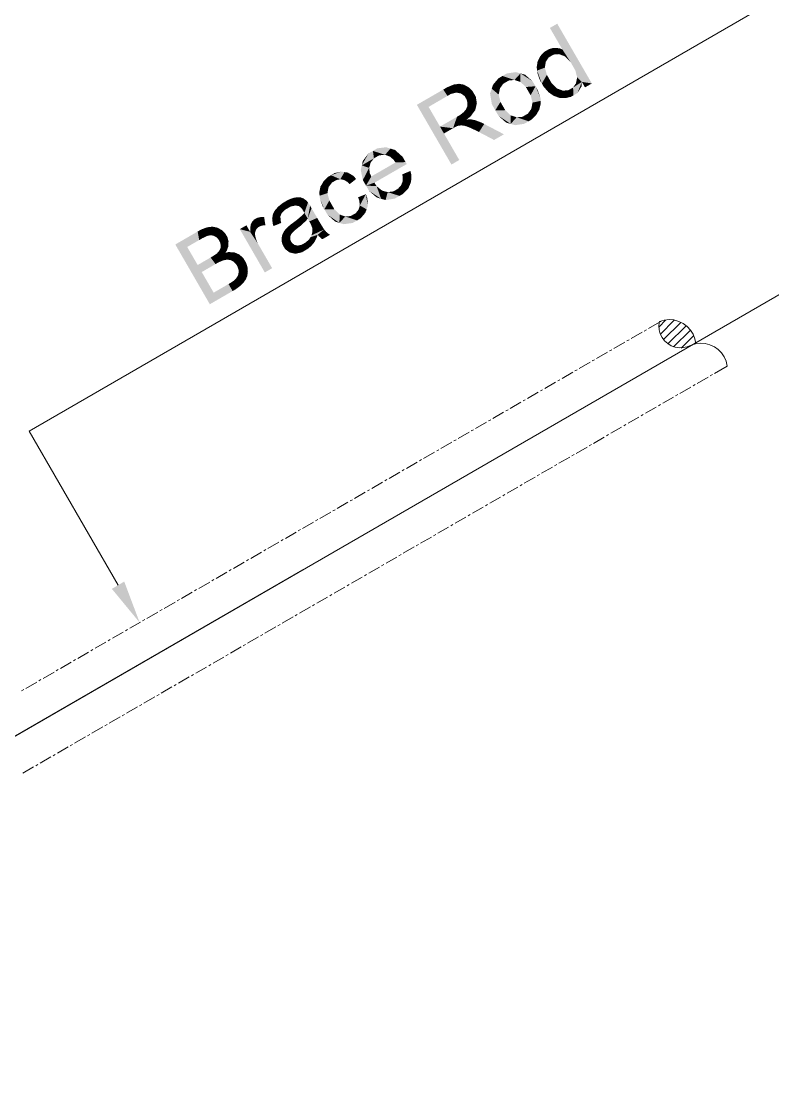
# Model space of a CAD drawing. Header units: millimetres. Extents: x 2 to 579, y 1 to 405.
# Drawn here: x 167.15 to 176.56, y 116.26 to 129.46 of the extents above; entities that cross this region are included whole.
import ezdxf

# ---------------------------------------------------------------- set-up
doc = ezdxf.new("R2010")
doc.units = ezdxf.units.MM
doc.linetypes.add('XKITLINE00', pattern=[0])
doc.layers.add('LinkedObject', color=7, linetype='Continuous', lineweight=0)

# ---------------------------------------------------------------- blocks, each defined once
blk = doc.blocks.new('*A4')
at = {"layer": 'LinkedObject'}
for color, points in [(7, [(173.86, 129.424), (173.924, 129.102), (173.768, 129.371)]), (7, [(173.86, 129.424), (174.025, 128.946), (173.924, 129.102)]), (7, [(174.025, 128.946), (173.86, 129.424), (174.293, 128.676)]), (7, [(173.805, 129.12), (173.816, 129.038), (173.756, 129.105)]), (7, [(173.83, 129.121), (173.816, 129.038), (173.805, 129.12)]), (7, [(173.83, 129.121), (173.883, 129.043), (173.816, 129.038)]), (7, [(173.855, 129.121), (173.883, 129.043), (173.83, 129.121)]), (7, [(173.902, 129.112), (173.883, 129.043), (173.855, 129.121)]), (7, [(173.924, 129.102), (173.883, 129.043), (173.902, 129.112)]), (7, [(173.717, 128.948), (173.614, 128.953), (173.631, 128.986)]), (7, [(173.648, 129.019), (173.754, 129.002), (173.631, 128.986)]), (7, [(173.631, 128.986), (173.754, 129.002), (173.717, 128.948)]), (7, [(173.698, 129.072), (173.754, 129.002), (173.648, 129.019)]), (7, [(173.731, 129.091), (173.754, 129.002), (173.698, 129.072)]), (7, [(173.756, 129.105), (173.816, 129.038), (173.731, 129.091)]), (7, [(173.731, 129.091), (173.816, 129.038), (173.784, 129.02)]), (7, [(173.754, 129.002), (173.731, 129.091), (173.784, 129.02)]), (7, [(173.883, 129.043), (173.924, 129.102), (173.92, 129.029)]), (7, [(173.92, 129.029), (173.924, 129.102), (173.956, 129.015)]), (7, [(173.924, 129.102), (174.025, 128.946), (173.956, 129.015)]), (7, [(173.614, 128.953), (173.711, 128.911), (173.603, 128.879)]), (7, [(173.603, 128.879), (173.711, 128.911), (173.608, 128.838)]), (7, [(173.608, 128.838), (173.711, 128.911), (173.705, 128.874)]), (7, [(173.705, 128.874), (173.667, 128.675), (173.608, 128.838)]), (7, [(173.711, 128.911), (173.614, 128.953), (173.717, 128.948)]), (7, [(173.73, 128.783), (173.667, 128.675), (173.705, 128.874)]), (7, [(174.025, 128.946), (174.293, 128.676), (174.057, 128.891)]), (7, [(174.057, 128.891), (174.293, 128.676), (174.086, 128.84)]), (7, [(173.175, 128.77), (173.04, 128.611), (173.125, 128.741)]), (7, [(173.185, 128.673), (173.04, 128.611), (173.175, 128.77)]), (7, [(173.125, 128.741), (173.04, 128.611), (173.057, 128.661)]), (7, [(173.343, 128.818), (173.175, 128.77), (173.231, 128.802)]), (7, [(173.4, 128.802), (173.175, 128.77), (173.343, 128.818)]), (7, [(173.325, 128.72), (173.175, 128.77), (173.4, 128.802)]), (7, [(173.175, 128.77), (173.253, 128.713), (173.219, 128.693)]), (7, [(173.253, 128.713), (173.175, 128.77), (173.325, 128.72)]), (7, [(173.185, 128.673), (173.175, 128.77), (173.219, 128.693)]), (7, [(173.325, 128.72), (173.4, 128.802), (173.363, 128.707)]), (7, [(173.4, 128.802), (173.4, 128.695), (173.363, 128.707)]), (7, [(173.55, 128.705), (173.4, 128.802), (173.457, 128.786)]), (7, [(173.588, 128.641), (173.4, 128.802), (173.55, 128.705)]), (7, [(173.467, 128.632), (173.4, 128.802), (173.588, 128.641)]), (7, [(173.4, 128.695), (173.4, 128.802), (173.467, 128.632)]), (7, [(173.608, 128.838), (173.667, 128.675), (173.614, 128.797)]), (7, [(173.614, 128.797), (173.667, 128.675), (173.643, 128.716)]), (7, [(173.667, 128.675), (173.73, 128.783), (173.761, 128.73)]), (7, [(173.791, 128.678), (173.667, 128.675), (173.761, 128.73)]), (7, [(174.086, 128.84), (174.293, 128.676), (174.109, 128.753)]), (7, [(174.168, 128.696), (174.095, 128.679), (174.102, 128.716)]), (7, [(174.109, 128.753), (174.168, 128.696), (174.102, 128.716)]), (7, [(174.109, 128.753), (174.293, 128.676), (174.168, 128.696)]), (7, [(172.486, 128.52), (172.103, 128.409), (172.434, 128.6)]), (7, [(172.598, 128.667), (172.434, 128.6), (172.566, 128.663)]), (7, [(172.598, 128.562), (172.434, 128.6), (172.598, 128.667)]), (7, [(172.566, 128.663), (172.434, 128.6), (172.484, 128.629)]), (7, [(172.434, 128.6), (172.527, 128.544), (172.486, 128.52)]), (7, [(172.527, 128.544), (172.434, 128.6), (172.598, 128.562)]), (7, [(172.63, 128.672), (172.627, 128.556), (172.598, 128.667)]), (7, [(172.598, 128.667), (172.627, 128.556), (172.598, 128.562)]), (7, [(172.627, 128.556), (172.63, 128.672), (172.656, 128.55)]), (7, [(172.722, 128.644), (172.63, 128.672), (172.692, 128.661)]), (7, [(172.656, 128.55), (172.63, 128.672), (172.722, 128.644)]), (7, [(172.722, 128.644), (172.701, 128.518), (172.656, 128.55)]), (7, [(172.752, 128.628), (172.701, 128.518), (172.722, 128.644)]), (7, [(172.8, 128.58), (172.701, 128.518), (172.752, 128.628)]), (7, [(172.818, 128.549), (172.701, 128.518), (172.8, 128.58)]), (7, [(173.04, 128.611), (173.085, 128.34), (173.019, 128.551)]), (7, [(173.143, 128.615), (173.04, 128.611), (173.185, 128.673)]), (7, [(173.04, 128.611), (173.143, 128.615), (173.135, 128.576)]), (7, [(173.127, 128.537), (173.085, 128.34), (173.04, 128.611)]), (7, [(173.127, 128.537), (173.04, 128.611), (173.135, 128.576)]), (7, [(173.467, 128.632), (173.588, 128.641), (173.496, 128.581)]), (7, [(173.588, 128.641), (173.527, 128.528), (173.496, 128.581)]), (7, [(173.527, 128.528), (173.588, 128.641), (173.55, 128.436)]), (7, [(173.55, 128.436), (173.588, 128.641), (173.652, 128.458)]), (7, [(173.65, 128.497), (173.588, 128.641), (173.618, 128.588)]), (7, [(173.652, 128.458), (173.588, 128.641), (173.65, 128.497)]), (7, [(173.667, 128.675), (173.791, 128.678), (173.691, 128.634)]), (7, [(173.691, 128.634), (173.791, 128.678), (173.748, 128.569)]), (7, [(173.748, 128.569), (173.791, 128.678), (173.781, 128.545)]), (7, [(173.781, 128.545), (173.791, 128.678), (173.858, 128.613)]), (7, [(173.858, 128.613), (173.886, 128.496), (173.781, 128.545)]), (7, [(173.895, 128.599), (173.886, 128.496), (173.858, 128.613)]), (7, [(173.886, 128.496), (173.895, 128.599), (173.923, 128.494)]), (7, [(173.923, 128.494), (173.895, 128.599), (173.931, 128.586)]), (7, [(173.931, 128.586), (174.063, 128.527), (173.923, 128.494)]), (7, [(173.998, 128.591), (174.063, 128.527), (173.931, 128.586)]), (7, [(174.063, 128.527), (173.998, 128.591), (174.028, 128.608)]), (7, [(174.058, 128.625), (174.063, 128.527), (174.028, 128.608)]), (7, [(174.058, 128.625), (174.168, 128.696), (174.063, 128.527)]), (7, [(174.095, 128.679), (174.168, 128.696), (174.058, 128.625)]), (7, [(174.063, 128.527), (174.168, 128.696), (174.113, 128.556)]), (7, [(174.113, 128.556), (174.168, 128.696), (174.165, 128.64)]), (7, [(174.168, 128.696), (174.293, 128.676), (174.207, 128.627)]), (7, [(172.25, 128.383), (172.103, 128.409), (172.486, 128.52)]), (7, [(172.701, 128.518), (172.818, 128.549), (172.716, 128.491)]), (7, [(172.818, 128.549), (172.727, 128.473), (172.716, 128.491)]), (7, [(172.727, 128.473), (172.818, 128.549), (172.736, 128.434)]), (7, [(172.736, 128.434), (172.818, 128.549), (172.844, 128.386)]), (7, [(172.854, 128.428), (172.818, 128.549), (172.841, 128.51)]), (7, [(172.844, 128.386), (172.818, 128.549), (172.854, 128.428)]), (7, [(173.019, 128.551), (173.085, 128.34), (173.042, 128.415)]), (7, [(173.149, 128.446), (173.085, 128.34), (173.127, 128.537)]), (7, [(173.652, 128.458), (173.543, 128.397), (173.55, 128.436)]), (7, [(173.653, 128.419), (173.543, 128.397), (173.652, 128.458)]), (7, [(173.781, 128.545), (173.886, 128.496), (173.815, 128.522)]), (7, [(173.923, 128.494), (174.063, 128.527), (173.961, 128.492)]), (7, [(173.961, 128.492), (174.063, 128.527), (174.031, 128.509)]), (7, [(172.393, 128.136), (172.536, 127.661), (172.103, 128.409)]), (7, [(172.103, 128.409), (172.25, 128.383), (172.393, 128.136)]), (7, [(172.688, 128.316), (172.725, 128.224), (172.639, 128.278)]), (7, [(172.703, 128.334), (172.844, 128.386), (172.688, 128.316)]), (7, [(172.834, 128.343), (172.688, 128.316), (172.844, 128.386)]), (7, [(172.775, 128.263), (172.688, 128.316), (172.834, 128.343)]), (7, [(172.725, 128.224), (172.688, 128.316), (172.775, 128.263)]), (7, [(172.718, 128.352), (172.844, 128.386), (172.703, 128.334)]), (7, [(172.844, 128.386), (172.718, 128.352), (172.734, 128.391)]), (7, [(172.735, 128.412), (172.844, 128.386), (172.734, 128.391)]), (7, [(172.736, 128.434), (172.844, 128.386), (172.735, 128.412)]), (7, [(173.085, 128.34), (173.149, 128.446), (173.179, 128.394)]), (7, [(173.209, 128.342), (173.085, 128.34), (173.179, 128.394)]), (7, [(173.209, 128.342), (173.277, 128.17), (173.085, 128.34)]), (7, [(173.085, 128.34), (173.277, 128.17), (173.125, 128.271)]), (7, [(173.277, 128.277), (173.277, 128.17), (173.209, 128.342)]), (7, [(173.614, 128.312), (173.493, 128.299), (173.535, 128.358)]), (7, [(173.543, 128.397), (173.634, 128.346), (173.535, 128.358)]), (7, [(173.535, 128.358), (173.634, 128.346), (173.614, 128.312)]), (7, [(173.634, 128.346), (173.543, 128.397), (173.653, 128.419)]), (7, [(172.557, 128.116), (172.393, 128.136), (172.605, 128.259)]), (7, [(172.557, 128.116), (172.605, 128.259), (172.576, 128.127)]), (7, [(172.576, 128.127), (172.605, 128.259), (172.605, 128.141)]), (7, [(172.655, 128.151), (172.605, 128.259), (172.639, 128.278)]), (7, [(172.605, 128.141), (172.605, 128.259), (172.614, 128.144)]), (7, [(172.614, 128.144), (172.605, 128.259), (172.627, 128.148)]), (7, [(172.627, 128.148), (172.605, 128.259), (172.655, 128.151)]), (7, [(172.655, 128.151), (172.639, 128.278), (172.671, 128.15)]), (7, [(172.639, 128.278), (172.725, 128.224), (172.671, 128.15)]), (7, [(172.671, 128.15), (172.725, 128.224), (172.686, 128.15)]), (7, [(172.725, 128.224), (172.725, 128.139), (172.686, 128.15)]), (7, [(172.751, 128.226), (172.725, 128.139), (172.725, 128.224)]), (7, [(172.725, 128.139), (172.751, 128.226), (172.75, 128.129)]), (7, [(172.75, 128.129), (172.751, 128.226), (172.774, 128.12)]), (7, [(172.807, 128.222), (172.751, 128.226), (172.791, 128.225)]), (7, [(172.774, 128.12), (172.751, 128.226), (172.807, 128.222)]), (7, [(172.807, 128.222), (172.839, 128.089), (172.774, 128.12)]), (7, [(172.84, 128.214), (172.839, 128.089), (172.807, 128.222)]), (7, [(172.909, 128.188), (172.839, 128.089), (172.84, 128.214)]), (7, [(172.839, 128.089), (172.909, 128.188), (172.881, 128.068)]), (7, [(172.881, 128.068), (172.909, 128.188), (172.946, 128.169)]), (7, [(173.125, 128.271), (173.277, 128.17), (173.22, 128.186)]), (7, [(173.277, 128.17), (173.277, 128.277), (173.315, 128.265)]), (7, [(173.352, 128.252), (173.277, 128.17), (173.315, 128.265)]), (7, [(173.352, 128.252), (173.503, 128.203), (173.277, 128.17)]), (7, [(173.277, 128.17), (173.503, 128.203), (173.333, 128.154)]), (7, [(173.333, 128.154), (173.503, 128.203), (173.446, 128.171)]), (7, [(173.424, 128.259), (173.503, 128.203), (173.352, 128.252)]), (7, [(173.503, 128.203), (173.424, 128.259), (173.459, 128.279)]), (7, [(173.493, 128.299), (173.503, 128.203), (173.459, 128.279)]), (7, [(173.594, 128.278), (173.493, 128.299), (173.614, 128.312)]), (7, [(173.538, 128.224), (173.493, 128.299), (173.594, 128.278)]), (7, [(173.503, 128.203), (173.493, 128.299), (173.538, 128.224)]), (7, [(172.393, 128.136), (172.442, 128.05), (172.536, 127.661)]), (7, [(172.442, 128.05), (172.393, 128.136), (172.557, 128.116)]), (7, [(172.881, 128.068), (172.946, 128.169), (173.069, 127.969)]), (7, [(173.069, 127.969), (172.946, 128.169), (173.193, 128.04)]), (7, [(172.536, 127.661), (172.442, 128.05), (172.634, 127.718)]), (7, [(171.553, 127.832), (171.414, 127.651), (171.497, 127.8)]), (7, [(171.566, 127.739), (171.414, 127.651), (171.553, 127.832)]), (7, [(171.497, 127.8), (171.414, 127.651), (171.428, 127.709)]), (7, [(171.718, 127.878), (171.553, 127.832), (171.607, 127.864)]), (7, [(171.773, 127.861), (171.553, 127.832), (171.718, 127.878)]), (7, [(171.705, 127.783), (171.553, 127.832), (171.773, 127.861)]), (7, [(171.553, 127.832), (171.632, 127.777), (171.597, 127.757)]), (7, [(171.632, 127.777), (171.553, 127.832), (171.705, 127.783)]), (7, [(171.566, 127.739), (171.553, 127.832), (171.597, 127.757)]), (7, [(171.705, 127.783), (171.773, 127.861), (171.742, 127.77)]), (7, [(171.773, 127.861), (171.766, 127.761), (171.742, 127.77)]), (7, [(171.766, 127.761), (171.773, 127.861), (171.813, 127.72)]), (7, [(171.924, 127.759), (171.773, 127.861), (171.829, 127.844)]), (7, [(171.813, 127.72), (171.773, 127.861), (171.924, 127.759)]), (7, [(171.525, 127.687), (171.414, 127.651), (171.566, 127.739)]), (7, [(171.516, 127.653), (171.414, 127.651), (171.525, 127.687)]), (7, [(171.965, 127.688), (171.467, 127.398), (171.962, 127.692)]), (7, [(171.533, 127.512), (171.962, 127.692), (171.467, 127.398)]), (7, [(171.972, 127.676), (171.467, 127.398), (171.965, 127.688)]), (7, [(171.976, 127.667), (171.467, 127.398), (171.972, 127.676)]), (7, [(171.572, 127.434), (171.467, 127.398), (171.976, 127.667)]), (7, [(171.836, 127.687), (171.962, 127.692), (171.533, 127.512)]), (7, [(171.813, 127.72), (171.924, 127.759), (171.836, 127.687)]), (7, [(171.962, 127.692), (171.836, 127.687), (171.924, 127.759)]), (7, [(171.028, 127.528), (171.04, 127.435), (170.993, 127.508)]), (7, [(171.157, 127.573), (171.028, 127.528), (171.072, 127.554)]), (7, [(171.198, 127.567), (171.028, 127.528), (171.157, 127.573)]), (7, [(171.145, 127.477), (171.028, 127.528), (171.198, 127.567)]), (7, [(171.028, 127.528), (171.098, 127.468), (171.075, 127.455)]), (7, [(171.098, 127.468), (171.028, 127.528), (171.145, 127.477)]), (7, [(171.04, 127.435), (171.028, 127.528), (171.075, 127.455)]), (7, [(171.145, 127.477), (171.198, 127.567), (171.169, 127.473)]), (7, [(171.198, 127.567), (171.193, 127.468), (171.169, 127.473)]), (7, [(171.193, 127.468), (171.198, 127.567), (171.24, 127.44)]), (7, [(171.311, 127.518), (171.198, 127.567), (171.239, 127.561)]), (7, [(171.343, 127.481), (171.198, 127.567), (171.311, 127.518)]), (7, [(171.24, 127.44), (171.198, 127.567), (171.343, 127.481)]), (7, [(171.414, 127.651), (171.427, 127.467), (171.401, 127.593)]), (7, [(171.414, 127.651), (171.516, 127.653), (171.506, 127.62)]), (7, [(171.506, 127.62), (171.427, 127.467), (171.414, 127.651)]), (7, [(171.515, 127.549), (171.427, 127.467), (171.506, 127.62)]), (7, [(171.427, 127.467), (171.515, 127.549), (171.533, 127.512)]), (7, [(172.022, 127.581), (171.927, 127.503), (171.92, 127.538)]), (7, [(171.923, 127.444), (172.022, 127.581), (172.031, 127.445)]), (7, [(171.927, 127.503), (172.022, 127.581), (171.923, 127.444)]), (7, [(172.031, 127.445), (172.022, 127.581), (172.035, 127.533)]), (7, [(170.998, 127.378), (170.897, 127.387), (170.918, 127.421)]), (7, [(170.938, 127.455), (171.04, 127.435), (170.918, 127.421)]), (7, [(170.918, 127.421), (171.04, 127.435), (170.998, 127.378)]), (7, [(170.993, 127.508), (171.04, 127.435), (170.938, 127.455)]), (7, [(171.24, 127.44), (171.343, 127.481), (171.262, 127.416)]), (7, [(171.533, 127.512), (171.467, 127.398), (171.427, 127.467)]), (7, [(171.6, 127.391), (171.467, 127.398), (171.572, 127.434)]), (7, [(171.467, 127.398), (171.655, 127.233), (171.505, 127.332)]), (7, [(171.6, 127.391), (171.655, 127.233), (171.467, 127.398)]), (7, [(171.665, 127.337), (171.655, 127.233), (171.6, 127.391)]), (7, [(171.867, 127.359), (172.014, 127.404), (171.886, 127.269)]), (7, [(171.903, 127.397), (172.014, 127.404), (171.867, 127.359)]), (7, [(171.886, 127.269), (172.014, 127.404), (171.933, 127.296)]), (7, [(171.913, 127.421), (172.031, 127.445), (171.903, 127.397)]), (7, [(172.014, 127.404), (171.903, 127.397), (172.031, 127.445)]), (7, [(171.923, 127.444), (172.031, 127.445), (171.913, 127.421)]), (7, [(171.933, 127.296), (172.014, 127.404), (171.997, 127.364)]), (7, [(170.897, 127.387), (170.991, 127.34), (170.882, 127.312)]), (7, [(170.882, 127.312), (170.991, 127.34), (170.886, 127.271)]), (7, [(170.886, 127.271), (170.991, 127.34), (170.984, 127.303)]), (7, [(170.984, 127.303), (170.946, 127.101), (170.886, 127.271)]), (7, [(170.886, 127.271), (170.946, 127.101), (170.891, 127.23)]), (7, [(170.991, 127.34), (170.897, 127.387), (170.998, 127.378)]), (7, [(171.008, 127.212), (170.946, 127.101), (170.984, 127.303)]), (7, [(171.465, 127.291), (171.382, 127.213), (171.367, 127.251)]), (7, [(171.382, 127.213), (171.465, 127.291), (171.389, 127.149)]), (7, [(171.389, 127.149), (171.465, 127.291), (171.474, 127.101)]), (7, [(171.489, 127.145), (171.465, 127.291), (171.484, 127.24)]), (7, [(171.474, 127.101), (171.465, 127.291), (171.489, 127.145)]), (7, [(171.505, 127.332), (171.655, 127.233), (171.599, 127.25)]), (7, [(171.655, 127.233), (171.665, 127.337), (171.711, 127.217)]), (7, [(171.701, 127.326), (171.711, 127.217), (171.665, 127.337)]), (7, [(171.738, 127.316), (171.711, 127.217), (171.701, 127.326)]), (7, [(171.738, 127.316), (171.886, 127.269), (171.711, 127.217)]), (7, [(171.711, 127.217), (171.886, 127.269), (171.826, 127.235)]), (7, [(171.808, 127.325), (171.886, 127.269), (171.738, 127.316)]), (7, [(171.842, 127.344), (171.886, 127.269), (171.808, 127.325)]), (7, [(171.867, 127.359), (171.886, 127.269), (171.842, 127.344)]), (7, [(170.422, 127.178), (170.345, 127.108), (170.366, 127.133)]), (7, [(170.455, 127.096), (170.345, 127.108), (170.422, 127.178)]), (7, [(170.457, 127.199), (170.522, 127.135), (170.422, 127.178)]), (7, [(170.455, 127.096), (170.422, 127.178), (170.488, 127.115)]), (7, [(170.488, 127.115), (170.422, 127.178), (170.522, 127.135)]), (7, [(170.579, 127.248), (170.457, 127.199), (170.553, 127.243)]), (7, [(170.584, 127.149), (170.457, 127.199), (170.579, 127.248)]), (7, [(170.553, 127.243), (170.457, 127.199), (170.492, 127.219)]), (7, [(170.522, 127.135), (170.457, 127.199), (170.584, 127.149)]), (7, [(170.649, 127.25), (170.579, 127.248), (170.606, 127.252)]), (7, [(170.667, 127.243), (170.579, 127.248), (170.649, 127.25)]), (7, [(170.584, 127.149), (170.579, 127.248), (170.61, 127.144)]), (7, [(170.61, 127.144), (170.579, 127.248), (170.63, 127.14)]), (7, [(170.579, 127.248), (170.665, 127.108), (170.63, 127.14)]), (7, [(170.667, 127.243), (170.665, 127.108), (170.579, 127.248)]), (7, [(170.684, 127.237), (170.665, 127.108), (170.667, 127.243)]), (7, [(170.717, 127.214), (170.665, 127.108), (170.684, 127.237)]), (7, [(170.732, 127.197), (170.665, 127.108), (170.717, 127.214)]), (7, [(170.665, 127.108), (170.732, 127.197), (170.741, 127.187)]), (7, [(170.665, 127.108), (170.741, 127.187), (170.682, 127.08)]), (7, [(170.682, 127.08), (170.741, 127.187), (170.683, 127.077)]), (7, [(170.683, 127.077), (170.741, 127.187), (170.69, 127.065)]), (7, [(170.69, 127.065), (170.741, 127.187), (170.695, 127.056)]), (7, [(170.695, 127.056), (170.741, 127.187), (170.737, 126.984)]), (7, [(170.767, 127.146), (170.737, 126.984), (170.741, 127.187)]), (7, [(170.785, 127.115), (170.737, 126.984), (170.767, 127.146)]), (7, [(170.891, 127.23), (170.946, 127.101), (170.921, 127.145)]), (7, [(170.946, 127.101), (171.008, 127.212), (171.039, 127.158)]), (7, [(171.07, 127.103), (170.946, 127.101), (171.039, 127.158)]), (7, [(171.389, 127.149), (171.474, 127.101), (171.381, 127.122)]), (7, [(170.158, 127.006), (170.08, 126.981), (170.103, 126.994)]), (7, [(170.191, 127.006), (170.08, 126.981), (170.158, 127.006)]), (7, [(170.186, 126.902), (170.08, 126.981), (170.191, 127.006)]), (7, [(170.186, 126.902), (170.191, 127.006), (170.208, 126.902)]), (7, [(170.296, 127.007), (170.309, 126.891), (170.292, 126.981)]), (7, [(170.405, 127.037), (170.296, 127.007), (170.414, 127.057)]), (7, [(170.299, 127.033), (170.414, 127.057), (170.296, 127.007)]), (7, [(170.396, 127.017), (170.296, 127.007), (170.405, 127.037)]), (7, [(170.396, 127.017), (170.309, 126.891), (170.296, 127.007)]), (7, [(170.324, 127.084), (170.414, 127.057), (170.299, 127.033)]), (7, [(170.397, 126.963), (170.309, 126.891), (170.396, 127.017)]), (7, [(170.345, 127.108), (170.414, 127.057), (170.324, 127.084)]), (7, [(170.414, 127.057), (170.345, 127.108), (170.455, 127.096)]), (7, [(170.674, 127.031), (170.737, 126.984), (170.601, 126.968)]), (7, [(170.695, 127.056), (170.737, 126.984), (170.674, 127.031)]), (7, [(170.785, 127.115), (170.756, 126.95), (170.737, 126.984)]), (7, [(170.856, 126.993), (170.756, 126.95), (170.785, 127.115)]), (7, [(171.07, 127.103), (171.134, 126.931), (170.946, 127.101)]), (7, [(170.946, 127.101), (171.134, 126.931), (170.985, 127.033)]), (7, [(170.985, 127.033), (171.134, 126.931), (171.079, 126.948)]), (7, [(171.137, 127.036), (171.134, 126.931), (171.07, 127.103)]), (7, [(171.134, 126.931), (171.137, 127.036), (171.172, 127.023)]), (7, [(171.207, 127.011), (171.134, 126.931), (171.172, 127.023)]), (7, [(171.207, 127.011), (171.355, 126.962), (171.134, 126.931)]), (7, [(171.276, 127.017), (171.355, 126.962), (171.207, 127.011)]), (7, [(171.355, 126.962), (171.276, 127.017), (171.31, 127.037)]), (7, [(171.337, 127.052), (171.355, 126.962), (171.31, 127.037)]), (7, [(171.337, 127.052), (171.474, 127.101), (171.355, 126.962)]), (7, [(171.372, 127.095), (171.474, 127.101), (171.337, 127.052)]), (7, [(171.355, 126.962), (171.474, 127.101), (171.399, 126.988)]), (7, [(171.474, 127.101), (171.372, 127.095), (171.381, 127.122)]), (7, [(171.399, 126.988), (171.474, 127.101), (171.458, 127.057)]), (7, [(169.479, 126.876), (169.48, 126.768), (169.403, 126.848)]), (7, [(169.519, 126.776), (169.479, 126.876), (169.511, 126.88)]), (7, [(169.48, 126.768), (169.479, 126.876), (169.499, 126.772)]), (7, [(169.499, 126.772), (169.479, 126.876), (169.519, 126.776)]), (7, [(169.544, 126.884), (169.556, 126.772), (169.511, 126.88)]), (7, [(169.511, 126.88), (169.556, 126.772), (169.519, 126.776)]), (7, [(169.604, 126.872), (169.556, 126.772), (169.544, 126.884)]), (7, [(169.633, 126.857), (169.556, 126.772), (169.604, 126.872)]), (7, [(170.017, 126.819), (169.887, 126.853), (169.97, 126.901)]), (7, [(170.032, 126.928), (170.017, 126.819), (170.024, 126.911)]), (7, [(170.115, 126.874), (170.017, 126.819), (170.032, 126.928)]), (7, [(170.024, 126.911), (170.017, 126.819), (170.017, 126.857)]), (7, [(170.093, 126.85), (170.017, 126.819), (170.115, 126.874)]), (7, [(170.04, 126.945), (170.13, 126.883), (170.032, 126.928)]), (7, [(170.032, 126.928), (170.13, 126.883), (170.115, 126.874)]), (7, [(170.064, 126.971), (170.13, 126.883), (170.04, 126.945)]), (7, [(170.08, 126.981), (170.13, 126.883), (170.064, 126.971)]), (7, [(170.08, 126.981), (170.147, 126.892), (170.13, 126.883)]), (7, [(170.147, 126.892), (170.08, 126.981), (170.186, 126.902)]), (7, [(170.292, 126.981), (170.309, 126.891), (170.299, 126.923)]), (7, [(170.309, 126.891), (170.397, 126.963), (170.406, 126.931)]), (7, [(170.476, 126.869), (170.529, 126.786), (170.461, 126.853)]), (7, [(170.488, 126.88), (170.546, 126.81), (170.476, 126.869)]), (7, [(170.529, 126.786), (170.476, 126.869), (170.538, 126.798)]), (7, [(170.538, 126.798), (170.476, 126.869), (170.546, 126.81)]), (7, [(170.524, 126.911), (170.581, 126.842), (170.488, 126.88)]), (7, [(170.488, 126.88), (170.581, 126.842), (170.546, 126.81)]), (7, [(170.55, 126.93), (170.607, 126.863), (170.524, 126.911)]), (7, [(170.524, 126.911), (170.607, 126.863), (170.581, 126.842)]), (7, [(170.601, 126.968), (170.653, 126.899), (170.55, 126.93)]), (7, [(170.55, 126.93), (170.653, 126.899), (170.607, 126.863)]), (7, [(170.601, 126.968), (170.737, 126.984), (170.653, 126.899)]), (7, [(170.653, 126.899), (170.737, 126.984), (170.718, 126.96)]), (7, [(170.856, 126.993), (170.774, 126.92), (170.756, 126.95)]), (7, [(170.774, 126.92), (170.856, 126.993), (170.793, 126.87)]), (7, [(170.784, 126.775), (170.893, 126.929), (170.943, 126.849)]), (7, [(170.796, 126.824), (170.893, 126.929), (170.784, 126.775)]), (7, [(170.793, 126.87), (170.856, 126.993), (170.893, 126.929)]), (7, [(170.893, 126.929), (170.794, 126.85), (170.793, 126.87)]), (7, [(170.794, 126.85), (170.893, 126.929), (170.796, 126.824)]), (7, [(171.134, 126.931), (171.355, 126.962), (171.189, 126.915)]), (7, [(171.189, 126.915), (171.355, 126.962), (171.299, 126.93)]), (7, [(169.379, 126.716), (169.08, 126.661), (169.36, 126.823)]), (7, [(169.403, 126.848), (169.48, 126.768), (169.36, 126.823)]), (7, [(169.36, 126.823), (169.48, 126.768), (169.42, 126.74)]), (7, [(169.379, 126.716), (169.36, 126.823), (169.42, 126.74)]), (7, [(169.556, 126.772), (169.633, 126.857), (169.573, 126.763)]), (7, [(169.633, 126.857), (169.59, 126.754), (169.573, 126.763)]), (7, [(169.59, 126.754), (169.633, 126.857), (169.618, 126.726)]), (7, [(169.618, 126.726), (169.633, 126.857), (169.719, 126.775)]), (7, [(169.719, 126.775), (169.629, 126.708), (169.618, 126.726)]), (7, [(169.629, 126.708), (169.719, 126.775), (169.64, 126.688)]), (7, [(169.704, 126.801), (169.633, 126.857), (169.661, 126.842)]), (7, [(169.719, 126.775), (169.633, 126.857), (169.704, 126.801)]), (7, [(169.64, 126.688), (169.719, 126.775), (169.649, 126.65)]), (7, [(169.649, 126.65), (169.719, 126.775), (169.745, 126.67)]), (7, [(169.746, 126.699), (169.719, 126.775), (169.733, 126.751)]), (7, [(169.745, 126.67), (169.719, 126.775), (169.746, 126.699)]), (7, [(169.887, 126.853), (170.017, 126.819), (170.2, 126.311)]), (7, [(170.087, 126.834), (170.017, 126.819), (170.093, 126.85)]), (7, [(170.08, 126.818), (170.017, 126.819), (170.087, 126.834)]), (7, [(170.111, 126.677), (170.292, 126.364), (170.017, 126.819)]), (7, [(170.111, 126.677), (170.017, 126.819), (170.088, 126.735)]), (7, [(170.088, 126.735), (170.017, 126.819), (170.082, 126.764)]), (7, [(170.082, 126.764), (170.017, 126.819), (170.077, 126.783)]), (7, [(170.077, 126.783), (170.017, 126.819), (170.08, 126.818)]), (7, [(170.2, 126.311), (170.017, 126.819), (170.292, 126.364)]), (7, [(170.419, 126.782), (170.519, 126.747), (170.41, 126.742)]), (7, [(170.41, 126.742), (170.519, 126.747), (170.411, 126.72)]), (7, [(170.411, 126.72), (170.519, 126.747), (170.518, 126.734)]), (7, [(170.518, 126.734), (170.435, 126.637), (170.411, 126.72)]), (7, [(170.519, 126.761), (170.419, 126.782), (170.428, 126.801)]), (7, [(170.519, 126.747), (170.419, 126.782), (170.519, 126.761)]), (7, [(170.436, 126.819), (170.529, 126.786), (170.428, 126.801)]), (7, [(170.428, 126.801), (170.529, 126.786), (170.519, 126.761)]), (7, [(170.524, 126.708), (170.435, 126.637), (170.518, 126.734)]), (7, [(170.461, 126.853), (170.529, 126.786), (170.436, 126.819)]), (7, [(170.863, 126.783), (170.757, 126.728), (170.771, 126.751)]), (7, [(170.85, 126.747), (170.757, 126.728), (170.863, 126.783)]), (7, [(170.819, 126.688), (170.757, 126.728), (170.85, 126.747)]), (7, [(170.943, 126.849), (170.863, 126.783), (170.771, 126.751)]), (7, [(170.784, 126.775), (170.943, 126.849), (170.771, 126.751)]), (7, [(170.863, 126.783), (170.943, 126.849), (170.876, 126.765)]), (7, [(170.876, 126.765), (170.943, 126.849), (170.955, 126.834)]), (7, [(170.955, 126.834), (170.905, 126.737), (170.876, 126.765)]), (7, [(170.968, 126.819), (170.905, 126.737), (170.955, 126.834)]), (7, [(170.968, 126.819), (170.921, 126.727), (170.905, 126.737)]), (7, [(170.999, 126.793), (170.921, 126.727), (170.968, 126.819)]), (7, [(170.921, 126.727), (170.999, 126.793), (171.016, 126.782)]), (7, [(169.229, 126.63), (169.08, 126.661), (169.379, 126.716)]), (7, [(169.08, 126.661), (169.411, 126.316), (169.512, 125.913)]), (7, [(169.36, 126.404), (169.411, 126.316), (169.08, 126.661)]), (7, [(169.08, 126.661), (169.229, 126.63), (169.36, 126.404)]), (7, [(169.645, 126.613), (169.725, 126.584), (169.627, 126.578)]), (7, [(169.745, 126.67), (169.645, 126.613), (169.649, 126.65)]), (7, [(169.745, 126.641), (169.645, 126.613), (169.745, 126.67)]), (7, [(169.725, 126.584), (169.645, 126.613), (169.745, 126.641)]), (7, [(170.411, 126.72), (170.435, 126.637), (170.411, 126.699)]), (7, [(170.411, 126.699), (170.435, 126.637), (170.423, 126.657)]), (7, [(170.435, 126.637), (170.524, 126.708), (170.531, 126.696)]), (7, [(170.542, 126.678), (170.435, 126.637), (170.531, 126.696)]), (7, [(170.435, 126.637), (170.542, 126.678), (170.454, 126.603)]), (7, [(170.454, 126.603), (170.542, 126.678), (170.51, 126.561)]), (7, [(170.51, 126.561), (170.542, 126.678), (170.547, 126.553)]), (7, [(170.547, 126.553), (170.542, 126.678), (170.573, 126.655)]), (7, [(170.573, 126.655), (170.584, 126.545), (170.547, 126.553)]), (7, [(170.594, 126.651), (170.584, 126.545), (170.573, 126.655)]), (7, [(170.615, 126.647), (170.584, 126.545), (170.594, 126.651)]), (7, [(170.584, 126.545), (170.615, 126.647), (170.665, 126.563)]), (7, [(170.709, 126.589), (170.615, 126.647), (170.663, 126.658)]), (7, [(170.665, 126.563), (170.615, 126.647), (170.709, 126.589)]), (7, [(170.69, 126.674), (170.736, 126.605), (170.663, 126.658)]), (7, [(170.663, 126.658), (170.736, 126.605), (170.709, 126.589)]), (7, [(170.716, 126.689), (170.736, 126.605), (170.69, 126.674)]), (7, [(170.8, 126.665), (170.716, 126.689), (170.757, 126.728)]), (7, [(170.782, 126.643), (170.716, 126.689), (170.8, 126.665)]), (7, [(170.736, 126.605), (170.716, 126.689), (170.782, 126.643)]), (7, [(170.8, 126.665), (170.757, 126.728), (170.819, 126.688)]), (7, [(169.584, 126.416), (169.36, 126.404), (169.522, 126.498)]), (7, [(169.62, 126.437), (169.522, 126.498), (169.555, 126.517)]), (7, [(169.584, 126.416), (169.522, 126.498), (169.62, 126.437)]), (7, [(169.555, 126.517), (169.706, 126.556), (169.62, 126.437)]), (7, [(169.6, 126.548), (169.706, 126.556), (169.555, 126.517)]), (7, [(169.612, 126.561), (169.725, 126.584), (169.6, 126.548)]), (7, [(169.706, 126.556), (169.6, 126.548), (169.725, 126.584)]), (7, [(169.627, 126.578), (169.725, 126.584), (169.612, 126.561)]), (7, [(169.62, 126.437), (169.706, 126.556), (169.679, 126.462)]), (7, [(169.706, 126.556), (169.724, 126.471), (169.679, 126.462)]), (7, [(169.818, 126.562), (169.706, 126.556), (169.746, 126.566)]), (7, [(169.766, 126.467), (169.706, 126.556), (169.818, 126.562)]), (7, [(169.724, 126.471), (169.706, 126.556), (169.766, 126.467)]), (7, [(169.766, 126.467), (169.818, 126.562), (169.786, 126.458)]), (7, [(169.786, 126.458), (169.818, 126.562), (169.806, 126.449)]), (7, [(169.806, 126.449), (169.818, 126.562), (169.85, 126.549)]), (7, [(169.85, 126.549), (169.838, 126.418), (169.806, 126.449)]), (7, [(169.882, 126.535), (169.838, 126.418), (169.85, 126.549)]), (7, [(169.933, 126.489), (169.838, 126.418), (169.882, 126.535)]), (7, [(169.951, 126.456), (169.838, 126.418), (169.933, 126.489)]), (7, [(169.411, 126.316), (169.36, 126.404), (169.584, 126.416)]), (7, [(169.838, 126.418), (169.951, 126.456), (169.85, 126.398)]), (7, [(169.951, 126.456), (169.86, 126.38), (169.85, 126.398)]), (7, [(169.86, 126.38), (169.951, 126.456), (169.871, 126.344)]), (7, [(169.871, 126.344), (169.951, 126.456), (169.986, 126.346)]), (7, [(169.986, 126.346), (169.872, 126.308), (169.871, 126.344)]), (7, [(169.988, 126.317), (169.872, 126.308), (169.986, 126.346)]), (7, [(169.984, 126.375), (169.951, 126.456), (169.967, 126.43)]), (7, [(169.986, 126.346), (169.951, 126.456), (169.984, 126.375)]), (7, [(169.512, 125.913), (169.411, 126.316), (169.56, 126.058)]), (7, [(169.812, 126.209), (169.89, 126.14), (169.803, 126.201)]), (7, [(169.911, 126.16), (169.812, 126.209), (169.827, 126.222)]), (7, [(169.89, 126.14), (169.812, 126.209), (169.911, 126.16)]), (7, [(169.85, 126.249), (169.962, 126.223), (169.827, 126.222)]), (7, [(169.827, 126.222), (169.962, 126.223), (169.911, 126.16)]), (7, [(169.971, 126.244), (169.85, 126.249), (169.865, 126.276)]), (7, [(169.962, 126.223), (169.85, 126.249), (169.971, 126.244)]), (7, [(169.872, 126.308), (169.98, 126.266), (169.865, 126.276)]), (7, [(169.865, 126.276), (169.98, 126.266), (169.971, 126.244)]), (7, [(169.98, 126.266), (169.872, 126.308), (169.988, 126.317)]), (7, [(169.911, 126.16), (169.962, 126.223), (169.932, 126.181)]), (7, [(169.56, 126.058), (169.797, 126.078), (169.512, 125.913)]), (7, [(169.746, 126.166), (169.797, 126.078), (169.56, 126.058)]), (7, [(169.771, 126.18), (169.833, 126.098), (169.746, 126.166)]), (7, [(169.746, 126.166), (169.833, 126.098), (169.797, 126.078)]), (7, [(169.803, 126.201), (169.89, 126.14), (169.771, 126.18)]), (7, [(169.771, 126.18), (169.89, 126.14), (169.833, 126.098)]), (6, [(168.286, 122.351), (168.441, 122.442), (168.634, 121.929)])]:
    blk.add_hatch(color=color, dxfattribs=at).paths.add_polyline_path(points, flags=17)
at = {"layer": 'LinkedObject', "color": 6, "linetype": 'XKITLINE00', "lineweight": 0}
for p, q in [((167.25, 124.323), (176.41, 129.617)), ((164.991, 119.304), (179.812, 127.87)), ((168.363, 122.396), (167.25, 124.323))]:
    blk.add_line(p, q, dxfattribs=at)
at = {"layer": 'LinkedObject', "color": 9, "linetype": 'XKITLINE00', "lineweight": 0}
for p, q in [((175.002, 125.61), (175.171, 125.707)), ((174.786, 125.485), (174.921, 125.563)), ((174.948, 125.578), (174.975, 125.594)), ((174.569, 125.36), (174.705, 125.438)), ((174.732, 125.453), (174.759, 125.469)), ((174.353, 125.234), (174.488, 125.313)), ((174.515, 125.328), (174.542, 125.344)), ((174.136, 125.109), (174.272, 125.188)), ((174.299, 125.203), (174.326, 125.219)), ((173.92, 124.984), (174.055, 125.062)), ((174.082, 125.078), (174.109, 125.094)), ((175.775, 125.017), (175.802, 125.032)), ((175.829, 125.048), (175.988, 125.14)), ((173.704, 124.859), (173.839, 124.937)), ((173.866, 124.953), (173.893, 124.969)), ((175.559, 124.892), (175.586, 124.907)), ((175.613, 124.923), (175.748, 125.001)), ((173.487, 124.734), (173.622, 124.812)), ((173.649, 124.828), (173.676, 124.843)), ((175.18, 124.673), (175.315, 124.751)), ((175.342, 124.767), (175.369, 124.782)), ((175.396, 124.798), (175.531, 124.876)), ((173.271, 124.609), (173.406, 124.687)), ((173.433, 124.703), (173.46, 124.718)), ((174.963, 124.548), (175.099, 124.626)), ((175.126, 124.642), (175.153, 124.657)), ((173.054, 124.484), (173.189, 124.562)), ((173.217, 124.578), (173.244, 124.593)), ((174.747, 124.423), (174.882, 124.501)), ((174.909, 124.516), (174.936, 124.532)), ((172.838, 124.359), (172.973, 124.437)), ((173, 124.453), (173.027, 124.468)), ((174.53, 124.298), (174.666, 124.376)), ((174.693, 124.391), (174.72, 124.407)), ((172.621, 124.234), (172.757, 124.312)), ((172.784, 124.327), (172.811, 124.343)), ((174.314, 124.172), (174.449, 124.251)), ((174.476, 124.266), (174.503, 124.282)), ((172.351, 124.077), (172.378, 124.093)), ((172.405, 124.109), (172.54, 124.187)), ((172.567, 124.202), (172.594, 124.218)), ((174.097, 124.047), (174.233, 124.126)), ((174.26, 124.141), (174.287, 124.157)), ((172.134, 123.952), (172.161, 123.968)), ((172.188, 123.983), (172.324, 124.062)), ((173.881, 123.922), (174.016, 124)), ((174.043, 124.016), (174.07, 124.032)), ((171.918, 123.827), (171.945, 123.843)), ((171.972, 123.858), (172.107, 123.937)), ((173.665, 123.797), (173.8, 123.875)), ((173.827, 123.891), (173.854, 123.907)), ((171.701, 123.702), (171.728, 123.718)), ((171.755, 123.733), (171.891, 123.811)), ((173.448, 123.672), (173.583, 123.75)), ((173.61, 123.766), (173.638, 123.781)), ((171.485, 123.577), (171.512, 123.592)), ((171.539, 123.608), (171.674, 123.686)), ((173.232, 123.547), (173.367, 123.625)), ((173.394, 123.641), (173.421, 123.656)), ((171.106, 123.358), (171.241, 123.436)), ((171.268, 123.452), (171.296, 123.467)), ((171.323, 123.483), (171.458, 123.561)), ((173.015, 123.422), (173.151, 123.5)), ((173.178, 123.516), (173.205, 123.531)), ((170.89, 123.233), (171.025, 123.311)), ((171.052, 123.327), (171.079, 123.342)), ((172.799, 123.297), (172.934, 123.375)), ((172.961, 123.391), (172.988, 123.406)), ((170.673, 123.108), (170.809, 123.186)), ((170.836, 123.202), (170.863, 123.217)), ((172.582, 123.172), (172.718, 123.25)), ((172.745, 123.265), (172.772, 123.281)), ((170.457, 122.983), (170.592, 123.061)), ((170.619, 123.076), (170.646, 123.092)), ((172.366, 123.047), (172.501, 123.125)), ((172.528, 123.14), (172.555, 123.156)), ((170.24, 122.858), (170.376, 122.936)), ((170.403, 122.951), (170.43, 122.967)), ((172.095, 122.89), (172.122, 122.906)), ((172.149, 122.921), (172.285, 123)), ((172.312, 123.015), (172.339, 123.031)), ((170.024, 122.732), (170.159, 122.811)), ((170.186, 122.826), (170.213, 122.842)), ((171.879, 122.765), (171.906, 122.781)), ((171.933, 122.796), (172.068, 122.875)), ((169.807, 122.607), (169.943, 122.686)), ((169.97, 122.701), (169.997, 122.717)), ((171.662, 122.64), (171.689, 122.656)), ((171.717, 122.671), (171.852, 122.749)), ((170.677, 122.59), (159.717, 116.256)), ((169.591, 122.482), (169.726, 122.56)), ((169.753, 122.576), (169.78, 122.592)), ((171.446, 122.515), (171.473, 122.53)), ((171.5, 122.546), (171.635, 122.624)), ((169.375, 122.357), (169.51, 122.435)), ((169.537, 122.451), (169.564, 122.467)), ((171.23, 122.39), (171.257, 122.405)), ((171.284, 122.421), (171.419, 122.499)), ((169.158, 122.232), (169.293, 122.31)), ((169.32, 122.326), (169.347, 122.342)), ((170.851, 122.171), (170.986, 122.249)), ((171.013, 122.265), (171.04, 122.28)), ((171.067, 122.296), (171.202, 122.374)), ((168.942, 122.107), (169.077, 122.185)), ((169.104, 122.201), (169.131, 122.216)), ((170.634, 122.046), (170.77, 122.124)), ((170.797, 122.14), (170.824, 122.155)), ((168.725, 121.982), (168.86, 122.06)), ((168.888, 122.076), (168.915, 122.091)), ((170.418, 121.921), (170.553, 121.999)), ((170.58, 122.014), (170.607, 122.03)), ((168.509, 121.857), (168.644, 121.935)), ((168.671, 121.951), (168.698, 121.966)), ((170.201, 121.796), (170.337, 121.874)), ((170.364, 121.889), (170.391, 121.905)), ((168.238, 121.7), (168.265, 121.716)), ((168.292, 121.732), (168.428, 121.81)), ((168.455, 121.825), (168.482, 121.841)), ((169.985, 121.67), (170.12, 121.749)), ((170.147, 121.764), (170.174, 121.78)), ((168.022, 121.575), (168.049, 121.591)), ((168.076, 121.607), (168.211, 121.685)), ((169.769, 121.545), (169.904, 121.624)), ((169.931, 121.639), (169.958, 121.655)), ((167.805, 121.45), (167.832, 121.466)), ((167.859, 121.481), (167.995, 121.56)), ((169.552, 121.42), (169.687, 121.498)), ((169.714, 121.514), (169.741, 121.53)), ((167.589, 121.325), (167.616, 121.341)), ((167.643, 121.356), (167.778, 121.435)), ((169.336, 121.295), (169.471, 121.373)), ((169.498, 121.389), (169.525, 121.405)), ((167.372, 121.2), (167.399, 121.216)), ((167.427, 121.231), (167.562, 121.309)), ((169.119, 121.17), (169.254, 121.248)), ((169.281, 121.264), (169.309, 121.279)), ((167.156, 121.075), (167.183, 121.091)), ((167.21, 121.106), (167.345, 121.184)), ((168.903, 121.045), (169.038, 121.123)), ((169.065, 121.139), (169.092, 121.154)), ((168.686, 120.92), (168.822, 120.998)), ((168.849, 121.014), (168.876, 121.029)), ((168.47, 120.795), (168.605, 120.873)), ((168.632, 120.889), (168.659, 120.904)), ((168.253, 120.67), (168.389, 120.748)), ((168.416, 120.763), (168.443, 120.779)), ((167.983, 120.513), (168.01, 120.529)), ((168.037, 120.545), (168.172, 120.623)), ((168.199, 120.638), (168.226, 120.654)), ((167.766, 120.388), (167.793, 120.404)), ((167.82, 120.419), (167.956, 120.498)), ((167.55, 120.263), (167.577, 120.279)), ((167.604, 120.294), (167.739, 120.373)), ((167.333, 120.138), (167.361, 120.154)), ((167.388, 120.169), (167.523, 120.247)), ((167.171, 120.044), (167.306, 120.122))]:
    blk.add_line(p, q, dxfattribs=at)
at = {"layer": 'LinkedObject', "color": 3, "linetype": 'XKITLINE00', "lineweight": 0}
for p, q in [((175.138, 125.696), (175.132, 125.645)), ((175.197, 125.714), (175.138, 125.696)), ((175.259, 125.72), (175.197, 125.714)), ((175.32, 125.716), (175.259, 125.72)), ((175.38, 125.699), (175.32, 125.716)), ((175.435, 125.672), (175.38, 125.699)), ((175.132, 125.645), (175.136, 125.593)), ((175.136, 125.593), (175.149, 125.543)), ((175.149, 125.543), (175.172, 125.497)), ((175.485, 125.635), (175.435, 125.672)), ((175.527, 125.59), (175.485, 125.635)), ((175.559, 125.538), (175.527, 125.59)), ((175.172, 125.497), (175.203, 125.455)), ((175.203, 125.455), (175.242, 125.421)), ((175.242, 125.421), (175.286, 125.394)), ((175.592, 125.419), (175.535, 125.402)), ((175.582, 125.48), (175.559, 125.538)), ((175.593, 125.419), (175.582, 125.48)), ((175.652, 125.426), (175.592, 125.419)), ((175.712, 125.422), (175.652, 125.426)), ((175.771, 125.407), (175.712, 125.422)), ((175.286, 125.394), (175.334, 125.376)), ((175.334, 125.376), (175.385, 125.368)), ((175.385, 125.368), (175.437, 125.37)), ((175.437, 125.37), (175.488, 125.381)), ((175.488, 125.381), (175.535, 125.402)), ((175.826, 125.382), (175.771, 125.407)), ((175.875, 125.347), (175.826, 125.382)), ((175.917, 125.304), (175.875, 125.347)), ((175.951, 125.254), (175.917, 125.304)), ((175.975, 125.199), (175.951, 125.254)), ((175.988, 125.14), (175.975, 125.199))]:
    blk.add_line(p, q, dxfattribs=at)
at = {"layer": 'LinkedObject', "color": 1, "linetype": 'XKITLINE00', "lineweight": 0}
for p, q in [((175.136, 125.632), (175.216, 125.713)), ((175.153, 125.54), (175.324, 125.712)), ((175.191, 125.47), (175.406, 125.686)), ((175.245, 125.417), (175.473, 125.644)), ((175.316, 125.379), (175.527, 125.59)), ((175.409, 125.363), (175.568, 125.523))]:
    blk.add_line(p, q, dxfattribs=at)

msp = doc.modelspace()

# ---------------------------------------------------------------- block references
at = {"lineweight": 0}
msp.add_blockref('*A4', (0, 0), dxfattribs=at)

doc.saveas('drawing.dxf')
